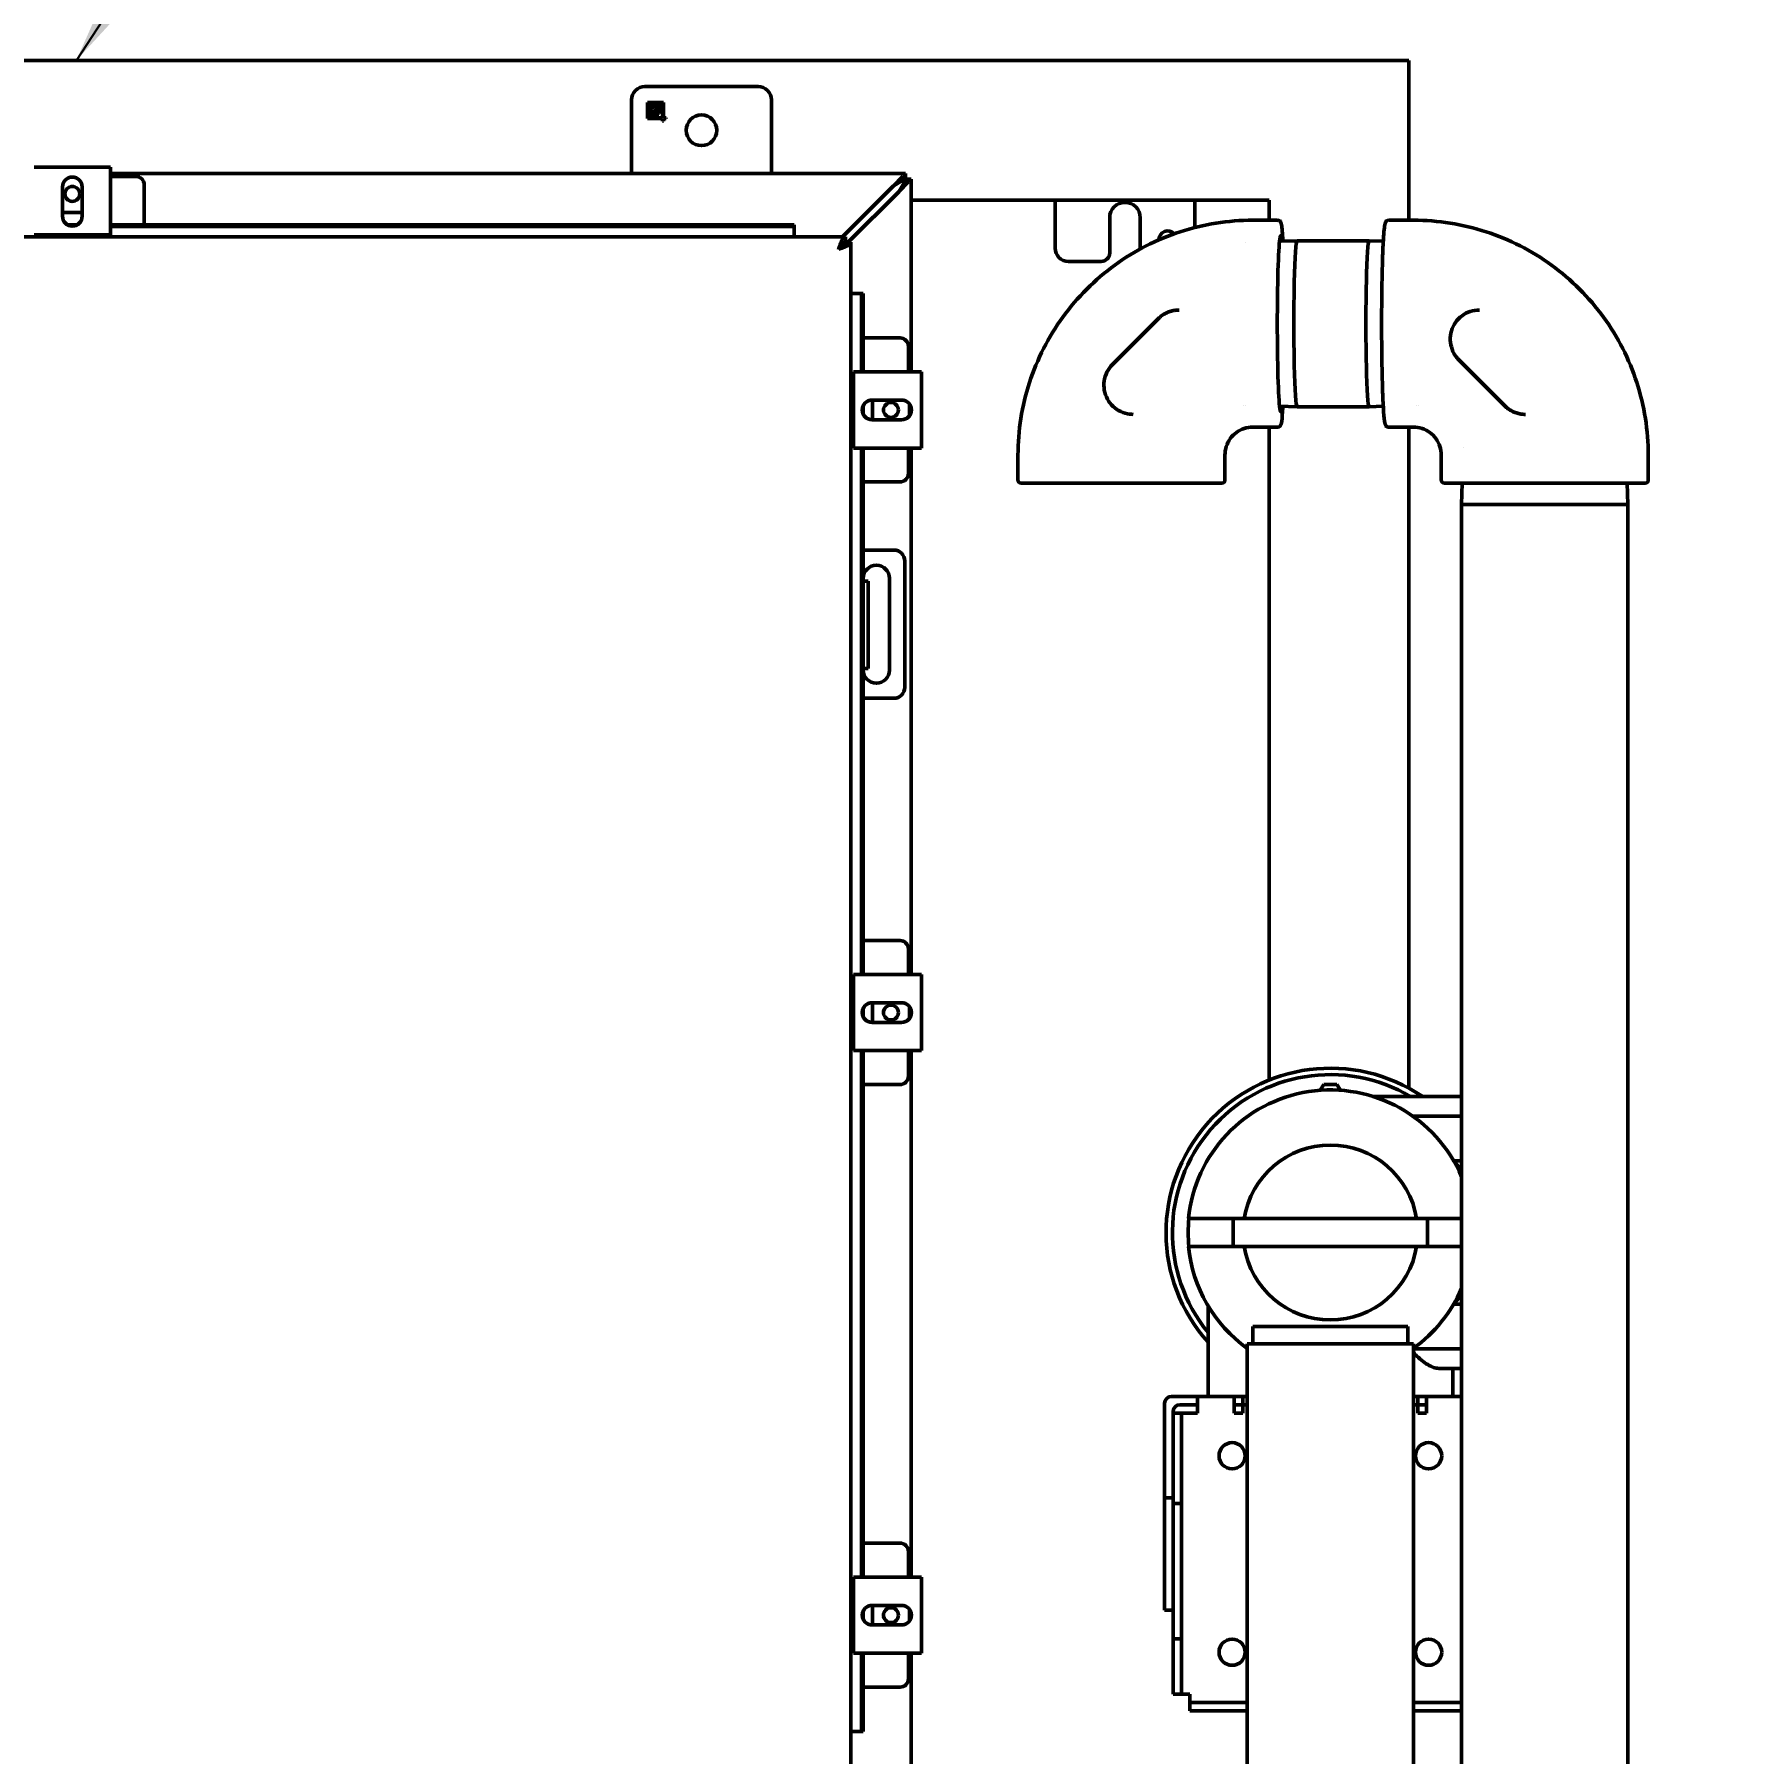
# Model space of a CAD drawing. Header units: inches. Extents: x 11 to 1621, y 11 to 1332.
# Drawn here: x 1046.19 to 1070.67, y 346.86 to 371.45 of the extents above; entities that cross this region are included whole.
import ezdxf

# ---------------------------------------------------------------- set-up
doc = ezdxf.new("R2010")
doc.units = ezdxf.units.IN
doc.header["$LTSCALE"] = 48
doc.header["$MEASUREMENT"] = 0
for name, color, linetype, lineweight in [('Dimension (ANSI)', 7, 'Continuous', 25), ('Symbol (ANSI)', 7, 'Continuous', 25), ('Visible (ANSI)', 7, 'Continuous', 50)]:
    doc.layers.add(name, color=color, linetype=linetype, lineweight=lineweight)
doc.styles.add('Dimension Text', font='tahoma.ttf')
doc.dimstyles.new('ELC angle$7', dxfattribs={"dimscale": 48, "dimtxt": 0.12, "dimasz": 0.098425, "dimexe": 0.125, "dimexo": 0.0625, "dimgap": 0.031496, "dimtad": 0, "dimtih": 1, "dimtoh": 1, "dimzin": 0, "dimdsep": 46, "dimtxsty": 'Dimension Text', "dimcen": 0.09, "dimdle": 0.393701, "dimclrd": 256, "dimclre": 256, "dimclrt": 256, "dimadec": 1, "dimazin": 0, "dimtfac": 1, "dimtofl": 0, "dimtmove": 0, "dimatfit": 3, "dimfxl": 0, "dimtolj": 1, "dimtzin": 0, "dimlwd": -1, "dimlwe": -1, "dimarcsym": 0})
doc.dimstyles.new('ELC FT', dxfattribs={"dimscale": 48, "dimtxt": 0.12, "dimasz": 0.098425, "dimexe": 0.05, "dimexo": 0.1, "dimgap": 0.031496, "dimtad": 1, "dimdec": 5, "dimzin": 3, "dimdsep": 46, "dimlunit": 4, "dimtxsty": 'Dimension Text', "dimcen": 0.09, "dimdle": 0.5, "dimclrd": 5, "dimclre": 5, "dimclrt": 256, "dimadec": 1, "dimazin": 3, "dimtfac": 0.833333, "dimtofl": 0, "dimtmove": 0, "dimatfit": 3, "dimfxl": 0, "dimfrac": 2, "dimtolj": 1, "dimtzin": 0, "dimlwd": 25, "dimlwe": 25, "dimarcsym": 0})

# ---------------------------------------------------------------- blocks, each defined once
blk = doc.blocks.new('*D32')
at = {"layer": 'Defpoints', "color": 0, "linetype": 'Continuous', "transparency": 16777216}
for p in [(1009.144, 460.889), (1167.944, 460.889), (1018.545, 291.451)]:
    blk.add_point(p, dxfattribs=at)
at = {"layer": 'Dimension (ANSI)', "color": 5, "linetype": 'Continuous', "lineweight": 25, "transparency": 16777216}
for p, q in [((1163.144, 460.889), (1006.744, 460.889)), ((1009.144, 296.176), (1009.144, 456.165)), ((1013.745, 291.451), (1006.744, 291.451))]:
    blk.add_line(p, q, dxfattribs=at)
at = {"layer": 'Dimension (ANSI)', "color": 5, "linetype": 'Continuous', "transparency": 16777216}
for points in [[(1008.356, 456.165), (1009.931, 456.165), (1009.144, 460.889)], [(1008.356, 296.176), (1009.931, 296.176), (1009.144, 291.451)]]:
    blk.add_solid(points, dxfattribs=at)
at = {"layer": 'Dimension (ANSI)', "linetype": 'Continuous', "lineweight": 25, "transparency": 16777216, "insert": (1003.996, 376.17), "char_height": 5.76, "attachment_point": 5, "rotation": 90, "style": 'Dimension Text'}
blk.add_mtext('\\A1;14\'-1 7/16"', dxfattribs=at)
blk = doc.blocks.new('*D51')
at = {"layer": 'Defpoints', "color": 0, "linetype": 'Continuous', "transparency": 16777216}
for p in [(1146.447, 546.451), (994.545, 291.451), (1018.545, 291.451)]:
    blk.add_point(p, dxfattribs=at)
at = {"layer": 'Dimension (ANSI)', "color": 5, "linetype": 'Continuous', "lineweight": 25, "transparency": 16777216}
for p, q in [((1141.647, 546.451), (992.145, 546.451)), ((994.545, 541.727), (994.545, 296.176)), ((1013.745, 291.451), (992.145, 291.451))]:
    blk.add_line(p, q, dxfattribs=at)
at = {"layer": 'Dimension (ANSI)', "color": 5, "linetype": 'Continuous', "transparency": 16777216}
for points in [[(993.758, 541.727), (995.333, 541.727), (994.545, 546.451)], [(993.758, 296.176), (995.333, 296.176), (994.545, 291.451)]]:
    blk.add_solid(points, dxfattribs=at)
at = {"layer": 'Dimension (ANSI)', "linetype": 'Continuous', "lineweight": 25, "transparency": 16777216, "insert": (990.034, 418.951), "char_height": 5.76, "attachment_point": 5, "rotation": 90, "style": 'Dimension Text'}
blk.add_mtext('\\A1;21\'-3"', dxfattribs=at)

msp = doc.modelspace()

# ---------------------------------------------------------------- linework, layer by layer
at = {"layer": 'Visible (ANSI)'}
for p, q in [((1065.851979, 371.076101), (1027.726979, 371.076101)), ((1065.851979, 368.789671), (1065.851979, 371.076101)), ((1054.921555, 370.701101), (1056.541555, 370.701101)), ((1054.731555, 370.511101), (1054.731555, 369.456101)), ((1054.957055, 370.246601), (1054.957055, 370.475601)), ((1054.957055, 370.475601), (1055.186055, 370.475601)), ((1054.967055, 370.465601), (1055.176055, 370.465601)), ((1054.967055, 370.256601), (1054.967055, 370.465601)), ((1055.016163, 370.387199), (1054.989363, 370.373202)), ((1055.176055, 370.465601), (1055.176055, 370.256601)), ((1055.186055, 370.475601), (1055.186055, 370.256601)), ((1056.731555, 370.511101), (1056.731555, 369.456101)), ((1055.176055, 370.246601), (1054.957055, 370.246601)), ((1055.176055, 370.256601), (1054.967055, 370.256601)), ((1055.017059, 370.338712), (1055.049794, 370.346625)), ((1055.15498, 370.352448), (1055.132285, 370.32199)), ((1055.176055, 370.204601), (1055.176055, 370.246601)), ((1055.186055, 370.204601), (1055.176055, 370.204601)), ((1055.186055, 370.256601), (1055.228055, 370.256601)), ((1055.186055, 370.246601), (1055.186055, 370.204601)), ((1055.228055, 370.246601), (1055.186055, 370.246601)), ((1055.228055, 370.256601), (1055.228055, 370.246601)), ((1046.186555, 369.550101), (1046.331555, 369.550101)), ((1047.131555, 369.550101), (1046.331555, 369.550101)), ((1047.276555, 369.550101), (1047.131555, 369.550101)), ((1047.276555, 368.580101), (1047.276555, 369.550101)), ((1058.651555, 369.456101), (1047.276555, 369.456101)), ((1047.276555, 369.416101), (1047.641555, 369.416101)), ((1058.613768, 369.418314), (1058.472555, 369.277101)), ((1058.613768, 369.418314), (1058.651555, 369.418314)), ((1058.613768, 369.36388), (1058.613768, 369.418314)), ((1058.651555, 369.456101), (1058.651555, 369.418314)), ((1058.651555, 369.376101), (1058.651555, 369.418314)), ((1046.591055, 368.845601), (1046.591055, 369.266601)), ((1046.872055, 369.266601), (1046.872055, 368.845601)), ((1047.761555, 369.296101), (1047.761555, 368.725051)), ((1057.746555, 368.551101), (1058.472555, 369.277101)), ((1058.552555, 369.197101), (1057.830484, 368.47503)), ((1058.613768, 369.36388), (1058.472555, 369.277101)), ((1058.552555, 369.197101), (1058.639334, 369.338314)), ((1058.693768, 369.338314), (1058.552555, 369.197101)), ((1058.613768, 369.36388), (1058.639334, 369.36388)), ((1058.651555, 369.376101), (1058.639334, 369.36388)), ((1058.639334, 369.338314), (1058.639334, 369.36388)), ((1058.693768, 369.338314), (1058.639334, 369.338314)), ((1058.693768, 369.376101), (1058.651555, 369.376101)), ((1058.693768, 369.376101), (1058.731555, 369.376101)), ((1058.693768, 369.376101), (1058.693768, 369.338314)), ((1058.731555, 369.376101), (1058.731555, 366.621101)), ((1046.872055, 368.901101), (1046.591055, 368.901101)), ((1063.851979, 369.076101), (1058.731555, 369.076101)), ((1060.789479, 368.391101), (1060.789479, 369.076101)), ((1062.789479, 369.076101), (1062.789479, 368.685921)), ((1063.851979, 368.789671), (1063.851979, 369.076101)), ((1046.803722, 368.725051), (1046.659389, 368.725051)), ((1057.058484, 368.725051), (1047.276555, 368.725051)), ((1047.276555, 368.701452), (1057.058484, 368.701452)), ((1057.058484, 368.725051), (1057.058484, 368.701452)), ((1057.058484, 368.701452), (1057.058484, 368.604782)), ((1061.570479, 368.826101), (1061.570479, 368.321101)), ((1062.008479, 368.378909), (1062.008479, 368.826101)), ((1063.617641, 368.789671), (1063.972972, 368.789671)), ((1065.915902, 368.789671), (1065.560571, 368.789671)), ((1057.792484, 368.551101), (1035.754626, 368.551101)), ((1046.186555, 368.580101), (1046.331555, 368.580101)), ((1046.331555, 368.580101), (1047.131555, 368.580101)), ((1047.131555, 368.580101), (1047.276555, 368.580101)), ((1057.058484, 368.604782), (1057.058484, 368.551101)), ((1057.792484, 368.551101), (1057.792484, 368.482101)), ((1057.799555, 368.47503), (1057.868555, 368.47503)), ((1057.868555, 346.437172), (1057.868555, 368.47503)), ((1063.509894, 368.474059), (1063.509895, 368.474059)), ((1063.999966, 368.489329), (1064.251606, 368.49717)), ((1065.281882, 368.497171), (1064.251661, 368.497171)), ((1065.484371, 368.490863), (1065.281938, 368.49717)), ((1061.450479, 368.201101), (1060.979479, 368.201101)), ((1057.922236, 367.74103), (1057.868555, 367.74103)), ((1057.922236, 367.74103), (1058.018906, 367.74103)), ((1058.018906, 367.74103), (1058.042506, 367.74103)), ((1058.018906, 367.74103), (1058.018906, 366.621101)), ((1058.042506, 366.621101), (1058.042506, 367.74103)), ((1062.562209, 367.505392), (1062.565209, 367.505392)), ((1066.859677, 367.505392), (1066.862677, 367.505392)), ((1061.609776, 366.725138), (1062.267278, 367.383138)), ((1058.042506, 367.106101), (1058.571555, 367.106101)), ((1058.691555, 366.986101), (1058.691555, 366.621101)), ((1067.222249, 366.134926), (1066.564747, 366.792926)), ((1057.906555, 366.621101), (1057.906555, 366.476101)), ((1058.876555, 366.621101), (1057.906555, 366.621101)), ((1057.906555, 366.476101), (1057.906555, 365.676101)), ((1058.876555, 366.621101), (1058.876555, 366.476101)), ((1058.876555, 365.676101), (1058.876555, 366.476101)), ((1058.172055, 366.216601), (1058.593055, 366.216601)), ((1058.176555, 365.935601), (1058.176555, 366.216601)), ((1058.042506, 366.021722), (1058.042506, 366.13048)), ((1058.706555, 366.158914), (1058.706555, 365.993288)), ((1058.731555, 366.099723), (1058.731555, 366.052479)), ((1061.904707, 366.012672), (1061.904959, 366.012672)), ((1063.481183, 366.146177), (1063.481193, 366.146177)), ((1063.517052, 366.14506), (1063.517053, 366.14506)), ((1063.999966, 366.130013), (1064.251606, 366.122172)), ((1065.281882, 366.122171), (1064.251661, 366.122171)), ((1065.484371, 366.128479), (1065.281938, 366.122172)), ((1065.954714, 366.143135), (1065.954714, 366.143135)), ((1065.992263, 366.144305), (1065.992213, 366.144303)), ((1067.517179, 366.012672), (1067.517432, 366.012672)), ((1058.593055, 365.935601), (1058.172055, 365.935601)), ((1063.617641, 365.829671), (1063.972972, 365.829671)), ((1063.851979, 356.490836), (1063.851979, 365.829671)), ((1065.915902, 365.829671), (1065.560571, 365.829671)), ((1065.851979, 356.37303), (1065.851979, 365.829671)), ((1057.906555, 365.676101), (1057.906555, 365.531101)), ((1057.906555, 365.531101), (1058.876555, 365.531101)), ((1058.018906, 365.531101), (1058.018906, 358.001101)), ((1058.042506, 358.001101), (1058.042506, 365.531101)), ((1058.691555, 365.531101), (1058.691555, 365.166101)), ((1058.731555, 365.531101), (1058.731555, 358.001101)), ((1058.876555, 365.531101), (1058.876555, 365.676101)), ((1066.629844, 365.536137), (1066.629843, 365.536109)), ((1060.259064, 365.429671), (1060.259064, 365.074071)), ((1063.219064, 365.429671), (1063.219064, 365.074071)), ((1066.314479, 365.429671), (1066.314479, 365.074071)), ((1069.274479, 365.429671), (1069.274479, 365.074071)), ((1058.571555, 365.046101), (1058.042506, 365.046101)), ((1060.303464, 365.029671), (1063.174664, 365.029671)), ((1066.358879, 365.029671), (1069.230079, 365.029671)), ((1066.614075, 365.029671), (1066.604479, 364.721471)), ((1068.974884, 365.029671), (1068.984479, 364.721471)), ((1068.984479, 364.721471), (1066.604479, 364.721471)), ((1066.604479, 364.721471), (1066.604479, 335.966301)), ((1068.984479, 364.721471), (1068.984479, 335.966301)), ((1058.483555, 364.071101), (1058.042506, 364.071101)), ((1058.639555, 363.915101), (1058.639555, 362.107101)), ((1058.046555, 363.626101), (1058.042506, 363.626101)), ((1058.046055, 363.667601), (1058.046055, 363.626101)), ((1058.115555, 363.626101), (1058.046555, 363.626101)), ((1058.046555, 363.376101), (1058.046555, 363.626101)), ((1058.115555, 363.626101), (1058.115555, 363.376101)), ((1058.421055, 362.354601), (1058.421055, 363.667601)), ((1058.046555, 362.626101), (1058.046555, 363.376101)), ((1058.115555, 362.626101), (1058.115555, 363.376101)), ((1058.046555, 362.376101), (1058.046555, 362.626101)), ((1058.115555, 362.626101), (1058.115555, 362.376101)), ((1058.046555, 362.376101), (1058.042506, 362.376101)), ((1058.046055, 362.376101), (1058.046055, 362.354601)), ((1058.046555, 362.376101), (1058.115555, 362.376101)), ((1058.483555, 361.951101), (1058.042506, 361.951101)), ((1058.042506, 358.486101), (1058.571555, 358.486101)), ((1058.691555, 358.366101), (1058.691555, 358.001101)), ((1057.906555, 358.001101), (1057.906555, 357.856101)), ((1058.876555, 358.001101), (1057.906555, 358.001101)), ((1057.906555, 357.856101), (1057.906555, 357.056101)), ((1058.876555, 358.001101), (1058.876555, 357.856101)), ((1058.876555, 357.056101), (1058.876555, 357.856101)), ((1058.172055, 357.596601), (1058.593055, 357.596601)), ((1058.176555, 357.315601), (1058.176555, 357.596601)), ((1058.042506, 357.401722), (1058.042506, 357.51048)), ((1058.706555, 357.538914), (1058.706555, 357.373288)), ((1058.731555, 357.479723), (1058.731555, 357.432479)), ((1058.593055, 357.315601), (1058.172055, 357.315601)), ((1057.906555, 357.056101), (1057.906555, 356.911101)), ((1057.906555, 356.911101), (1058.876555, 356.911101)), ((1058.018906, 356.911101), (1058.018906, 349.381101)), ((1058.042506, 349.381101), (1058.042506, 356.911101)), ((1058.691555, 356.911101), (1058.691555, 356.546101)), ((1058.731555, 356.911101), (1058.731555, 349.381101)), ((1058.876555, 356.911101), (1058.876555, 357.056101)), ((1058.571555, 356.426101), (1058.042506, 356.426101)), ((1064.632644, 356.427301), (1064.580957, 356.344108)), ((1064.821315, 356.427301), (1064.632644, 356.427301)), ((1064.873002, 356.344108), (1064.821315, 356.427301)), ((1066.604479, 356.253551), (1065.344687, 356.253551)), ((1066.604479, 355.971801), (1065.909131, 355.971801)), ((1066.604479, 355.335801), (1066.489662, 355.335801)), ((1066.604479, 355.207596), (1066.489883, 355.335421)), ((1063.336979, 354.509801), (1063.336979, 354.109801)), ((1065.960876, 354.509801), (1063.493083, 354.509801)), ((1066.116979, 354.509801), (1066.116979, 354.109801)), ((1065.960876, 354.109801), (1063.493083, 354.109801)), ((1066.489883, 353.284181), (1066.604479, 353.412006)), ((1062.976979, 351.966101), (1062.976979, 353.262315)), ((1066.604479, 353.283801), (1066.489662, 353.283801)), ((1065.837479, 352.966101), (1063.616479, 352.966101)), ((1063.616479, 352.966101), (1063.616479, 352.716101)), ((1065.837479, 352.966101), (1065.837479, 352.716101)), ((1065.914479, 352.716101), (1063.539479, 352.716101)), ((1063.539479, 352.716101), (1063.539479, 334.716101)), ((1065.914479, 352.716101), (1065.914479, 335.966301)), ((1066.604479, 352.647801), (1065.914479, 352.647801)), ((1066.604479, 352.366051), (1066.276929, 352.366051)), ((1066.476979, 351.966101), (1066.476979, 352.366051)), ((1062.826979, 351.966101), (1062.456979, 351.966101)), ((1062.826979, 351.966101), (1063.351979, 351.966101)), ((1062.826979, 351.966101), (1062.826979, 351.866101)), ((1063.351979, 351.966101), (1063.476979, 351.966101)), ((1063.351979, 351.866101), (1063.351979, 351.966101)), ((1063.539479, 351.966101), (1063.476979, 351.966101)), ((1063.476979, 351.846101), (1063.476979, 351.966101)), ((1065.976979, 351.966101), (1065.914479, 351.966101)), ((1065.976979, 351.966101), (1066.101979, 351.966101)), ((1065.976979, 351.966101), (1065.976979, 351.846101)), ((1066.101979, 351.966101), (1066.604479, 351.966101)), ((1066.101979, 351.966101), (1066.101979, 351.866101)), ((1062.356979, 350.516101), (1062.356979, 351.866101)), ((1062.476979, 351.746101), (1062.476979, 351.726101)), ((1062.476979, 351.726101), (1062.476979, 351.606101)), ((1062.476979, 351.726101), (1062.596979, 351.726101)), ((1062.826979, 351.846101), (1062.576979, 351.846101)), ((1062.596979, 351.606101), (1062.596979, 351.726101)), ((1062.596979, 351.726101), (1062.696979, 351.726101)), ((1062.826979, 351.726101), (1062.696979, 351.726101)), ((1062.826979, 351.866101), (1062.826979, 351.726101)), ((1063.351979, 351.726101), (1063.351979, 351.866101)), ((1063.351979, 351.846101), (1063.476979, 351.846101)), ((1063.476979, 351.726101), (1063.351979, 351.726101)), ((1063.476979, 351.846101), (1063.539479, 351.846101)), ((1063.476979, 351.746101), (1063.476979, 351.846101)), ((1063.476979, 351.746101), (1063.476979, 351.726101)), ((1065.914479, 351.846101), (1065.976979, 351.846101)), ((1065.976979, 351.846101), (1066.101979, 351.846101)), ((1065.976979, 351.846101), (1065.976979, 351.746101)), ((1065.976979, 351.726101), (1065.976979, 351.746101)), ((1066.101979, 351.726101), (1065.976979, 351.726101)), ((1066.101979, 351.866101), (1066.101979, 351.726101)), ((1062.476979, 350.433457), (1062.476979, 351.606101)), ((1062.596979, 350.433457), (1062.596979, 351.606101)), ((1062.356979, 348.906101), (1062.356979, 350.516101)), ((1062.456979, 350.516101), (1062.356979, 350.516101)), ((1062.456979, 350.516101), (1062.476979, 350.516101)), ((1062.476979, 349.637111), (1062.476979, 350.433457)), ((1062.476979, 350.433457), (1062.596979, 350.433457)), ((1062.596979, 350.433457), (1062.596979, 349.637111)), ((1058.042506, 349.866101), (1058.571555, 349.866101)), ((1058.691555, 349.746101), (1058.691555, 349.381101)), ((1062.476979, 349.295091), (1062.476979, 349.637111)), ((1062.596979, 349.637111), (1062.596979, 349.295091)), ((1057.906555, 349.381101), (1057.906555, 349.236101)), ((1058.876555, 349.381101), (1057.906555, 349.381101)), ((1057.906555, 349.236101), (1057.906555, 348.436101)), ((1058.876555, 349.381101), (1058.876555, 349.236101)), ((1058.876555, 348.436101), (1058.876555, 349.236101)), ((1062.476979, 348.498745), (1062.476979, 349.295091)), ((1062.596979, 349.295091), (1062.596979, 348.498745)), ((1058.172055, 348.976601), (1058.593055, 348.976601)), ((1058.176555, 348.695601), (1058.176555, 348.976601)), ((1058.042506, 348.781722), (1058.042506, 348.89048)), ((1058.706555, 348.918914), (1058.706555, 348.753288)), ((1058.731555, 348.859723), (1058.731555, 348.812479)), ((1062.356979, 348.906101), (1062.456979, 348.906101)), ((1062.476979, 348.906101), (1062.456979, 348.906101)), ((1058.593055, 348.695601), (1058.172055, 348.695601)), ((1062.476979, 348.498745), (1062.596979, 348.498745)), ((1062.476979, 347.826101), (1062.476979, 348.498745)), ((1062.596979, 347.826101), (1062.596979, 348.498745)), ((1057.906555, 348.436101), (1057.906555, 348.291101)), ((1057.906555, 348.291101), (1058.876555, 348.291101)), ((1058.018906, 348.291101), (1058.018906, 347.171172)), ((1058.042506, 347.171172), (1058.042506, 348.291101)), ((1058.691555, 348.291101), (1058.691555, 347.926101)), ((1058.731555, 348.291101), (1058.731555, 345.536101)), ((1058.876555, 348.291101), (1058.876555, 348.436101)), ((1058.571555, 347.806101), (1058.042506, 347.806101)), ((1062.476979, 347.826101), (1062.476979, 347.706101)), ((1062.596979, 347.706101), (1062.596979, 347.826101)), ((1062.596979, 347.706101), (1062.476979, 347.706101)), ((1062.696979, 347.706101), (1062.596979, 347.706101)), ((1062.696979, 347.706101), (1062.716979, 347.706101)), ((1062.716979, 347.706101), (1062.716979, 347.686101)), ((1062.716979, 347.586101), (1062.716979, 347.686101)), ((1062.836979, 347.586101), (1062.716979, 347.586101)), ((1062.716979, 347.466101), (1062.716979, 347.586101)), ((1063.539479, 347.586101), (1062.836979, 347.586101)), ((1066.604479, 347.586101), (1065.914479, 347.586101)), ((1062.716979, 347.466101), (1062.836979, 347.466101)), ((1063.539479, 347.466101), (1062.836979, 347.466101)), ((1066.604479, 347.466101), (1065.914479, 347.466101)), ((1057.922236, 347.171172), (1057.868555, 347.171172)), ((1058.018906, 347.171172), (1057.922236, 347.171172)), ((1058.042506, 347.171172), (1058.018906, 347.171172))]:
    msp.add_line(p, q, dxfattribs=at)
for centre, radius in [((1055.731555, 370.076101), 0.219), ((1046.731555, 369.166101), 0.1065), ((1058.441555, 366.076101), 0.1065), ((1058.441555, 357.456101), 0.1065), ((1063.321979, 351.116101), 0.1875), ((1066.131979, 351.116101), 0.1875), ((1058.441555, 348.836101), 0.1065), ((1063.321979, 348.306101), 0.1875), ((1066.131979, 348.306101), 0.1875)]:
    msp.add_circle(centre, radius, dxfattribs=at)
for centre, radius, start, end in [((1054.921555, 370.511101), 0.19, 90, 180), ((1056.541555, 370.511101), 0.19, 0, 90), ((1046.731555, 369.266601), 0.1405, 0, 180), ((1047.641555, 369.296101), 0.12, 0, 90), ((1061.789479, 368.826101), 0.219, 0, 180), ((1046.731555, 368.845601), 0.1405, 180, 0), ((1062.399479, 368.511101), 0.125, 42.3413934, 180.8323398), ((1060.979479, 368.391101), 0.19, 180, 270), ((1061.450479, 368.321101), 0.12, 270, 0), ((1058.571555, 366.986101), 0.12, 0, 90), ((1058.172055, 366.076101), 0.1405, 90, 270), ((1058.593055, 366.076101), 0.1405, 270, 90), ((1058.571555, 365.166101), 0.12, 270, 0), ((1060.303464, 365.074071), 0.0444, 180, 270), ((1063.174664, 365.074071), 0.0444, 270, 0), ((1066.358879, 365.074071), 0.0444, 180, 270), ((1069.230079, 365.074071), 0.0444, 270, 0), ((1058.483555, 363.915101), 0.156, 0, 90), ((1058.233555, 363.667601), 0.1875, 0, 180), ((1058.233555, 362.354601), 0.1875, 180, 0), ((1058.483555, 362.107101), 0.156, 270, 0), ((1058.571555, 358.366101), 0.12, 0, 90), ((1058.172055, 357.456101), 0.1405, 90, 270), ((1058.593055, 357.456101), 0.1405, 270, 90), ((1064.726979, 354.309801), 2.350008, 55.8045133, 221.8685235), ((1058.571555, 356.546101), 0.12, 270, 0), ((1064.726979, 354.309801), 2.258969, 59.3681504, 219.2230909), ((1064.726979, 354.309801), 2.039541, 22.9933287, 174.3724583), ((1064.726979, 354.309801), 1.25, 9.2068962, 170.7931038), ((1064.726979, 354.309801), 2.039541, 185.6275417, 234.3918306), ((1064.726979, 354.309801), 1.25, 189.2068962, 350.7931038), ((1064.726979, 354.309801), 2.039541, 305.6081694, 337.0066713), ((1062.456979, 351.866101), 0.1, 90, 180), ((1062.576979, 351.746101), 0.1, 90, 180), ((1058.571555, 349.746101), 0.12, 0, 90), ((1058.172055, 348.836101), 0.1405, 90, 270), ((1058.593055, 348.836101), 0.1405, 270, 90), ((1058.571555, 347.926101), 0.12, 270, 0)]:
    msp.add_arc(centre, radius, start, end, dxfattribs=at)
for centre, major_axis, ratio, start_param, end_param in [((1064.017339, 367.309671), (0, -1.261413), 0.038888639, 2.782009376, 6.642768585), ((1064.251661, 367.309671), (0, 1.1875), 0.038888639, 0, 3.141592654), ((1065.281882, 367.309671), (0, 1.1875), 0.038888639, 6.281973589, 9.425989679), ((1064.758835, 354.309801), (-2.064994, 0), 0.999881003, 6.186169073, 6.380201542)]:
    msp.add_ellipse(centre, major_axis=major_axis, ratio=ratio, start_param=start_param, end_param=end_param, dxfattribs=at)
for points, knots in [([(1054.973611, 370.379808), (1054.973639, 370.380831), (1054.973697, 370.38296), (1054.974234, 370.386263), (1054.975008, 370.389793), (1054.976075, 370.393431), (1054.977311, 370.396938), (1054.978736, 370.400038), (1054.980187, 370.402676), (1054.981379, 370.40411), (1054.981935, 370.40478)], [0, 0, 0, 0, 0.000077836768, 0.0001621751818, 0.0002544191753, 0.0003531356228, 0.0004509050733, 0.0005374527745, 0.0006130694438, 0.0006792602405, 0.0006792602405, 0.0006792602405, 0.0006792602405]), ([(1054.981039, 370.369768), (1054.980439, 370.369793), (1054.979306, 370.369839), (1054.977711, 370.370293), (1054.976389, 370.371082), (1054.975309, 370.372196), (1054.974548, 370.373652), (1054.973984, 370.375418), (1054.973667, 370.377508), (1054.97363, 370.379011), (1054.973611, 370.379808)], [0, 0, 0, 0, 0.0000449595691, 0.000084835385, 0.0001229345666, 0.0001592421724, 0.0001997681803, 0.0002449307718, 0.0002978731783, 0.0003576777974, 0.0003576777974, 0.0003576777974, 0.0003576777974]), ([(1054.989363, 370.373202), (1054.988422, 370.372693), (1054.986722, 370.371774), (1054.984388, 370.37069), (1054.982557, 370.369979), (1054.981478, 370.369829), (1054.981039, 370.369768)], [0, 0, 0, 0, 0.0000815491258, 0.0001474030097, 0.0001966506012, 0.0002303689577, 0.0002303689577, 0.0002303689577, 0.0002303689577]), ([(1054.981935, 370.40478), (1054.982267, 370.405107), (1054.982996, 370.405824), (1054.98427, 370.406911), (1054.985853, 370.408046), (1054.987676, 370.409331), (1054.989813, 370.410664), (1054.99224, 370.412084), (1054.99497, 370.413558), (1054.999041, 370.415765), (1055.004623, 370.418572), (1055.011892, 370.421832), (1055.019762, 370.425162), (1055.028203, 370.428444), (1055.037034, 370.431648), (1055.046161, 370.43456), (1055.055476, 370.437162), (1055.064887, 370.439457), (1055.074162, 370.441411), (1055.083157, 370.442798), (1055.091732, 370.443667), (1055.097321, 370.443772), (1055.100035, 370.443823)], [0, 0, 0, 0, 0.000035424228, 0.000077657163, 0.000126991068, 0.000183355374, 0.000247068539, 0.000318225184, 0.000396893077, 0.000482727775, 0.000669960633, 0.000871284137, 0.001087706362, 0.001319016022, 0.001559064699, 0.001801156649, 0.002046510106, 0.002293604711, 0.002536778896, 0.002766274365, 0.002984631703, 0.00319076232, 0.00319076232, 0.00319076232, 0.00319076232]), ([(1055.025793, 370.401532), (1055.024697, 370.401088), (1055.02265, 370.400257), (1055.019817, 370.399054), (1055.017402, 370.398037), (1055.015469, 370.397051), (1055.013929, 370.396233), (1055.012819, 370.395591), (1055.012074, 370.395054), (1055.011898, 370.394634), (1055.011833, 370.394478)], [0, 0, 0, 0, 0.0000901516786, 0.0001683403904, 0.0002345772164, 0.0002897021339, 0.0003338204118, 0.0003669930729, 0.0003884897415, 0.0004012108763, 0.0004012108763, 0.0004012108763, 0.0004012108763]), ([(1055.011833, 370.394478), (1055.011848, 370.39421), (1055.011876, 370.393693), (1055.012294, 370.393034), (1055.012893, 370.392503), (1055.014117, 370.392074), (1055.016031, 370.391796), (1055.018086, 370.391542), (1055.019741, 370.391357), (1055.020676, 370.391247), (1055.021318, 370.391038), (1055.021482, 370.390764), (1055.021538, 370.39067)], [0, 0, 0, 0, 0.0000200662836, 0.0000387230121, 0.0000574992596, 0.0000799838465, 0.0001358259902, 0.0002044632406, 0.0002377864315, 0.0002617355595, 0.000277393548, 0.0002855307772, 0.0002855307772, 0.0002855307772, 0.0002855307772]), ([(1055.021538, 370.39067), (1055.021425, 370.390461), (1055.021098, 370.389854), (1055.019895, 370.389188), (1055.018241, 370.388249), (1055.016915, 370.387579), (1055.016163, 370.387199)], [0, 0, 0, 0, 0.0000176222312, 0.0000510632815, 0.0000991426587, 0.0001622189184, 0.0001622189184, 0.0001622189184, 0.0001622189184]), ([(1055.092794, 370.422323), (1055.091984, 370.422285), (1055.090158, 370.4222), (1055.087117, 370.421754), (1055.083463, 370.421024), (1055.079204, 370.420062), (1055.074413, 370.418827), (1055.069152, 370.417348), (1055.063475, 370.41551), (1055.057254, 370.413516), (1055.050466, 370.411073), (1055.042918, 370.408325), (1055.034631, 370.40505), (1055.028828, 370.402741), (1055.025793, 370.401532)], [0, 0, 0, 0, 0.000061606681, 0.000138936486, 0.000233371344, 0.000344907764, 0.000470872229, 0.000609522565, 0.000760314779, 0.000924552348, 0.001106168165, 0.001308792305, 0.001535237656, 0.001783633924, 0.001783633924, 0.001783633924, 0.001783633924]), ([(1055.049794, 370.346625), (1055.05205, 370.348973), (1055.056415, 370.353518), (1055.062711, 370.360187), (1055.068549, 370.36648), (1055.073974, 370.372378), (1055.078944, 370.377899), (1055.083457, 370.383064), (1055.087573, 370.387812), (1055.091197, 370.392237), (1055.094396, 370.396264), (1055.097227, 370.399878), (1055.09958, 370.403154), (1055.101481, 370.406066), (1055.102997, 370.408571), (1055.10411, 370.410696), (1055.104802, 370.412479), (1055.104941, 370.413573), (1055.105, 370.414037)], [0, 0, 0, 0, 0.000248172042, 0.000480289095, 0.000699045746, 0.000902417962, 0.001091118806, 0.001265172367, 0.001425225848, 0.001570086331, 0.001701012387, 0.001817291554, 0.001919927315, 0.00200830641, 0.002082307416, 0.002142956785, 0.002191247752, 0.002226794739, 0.002226794739, 0.002226794739, 0.002226794739]), ([(1055.121722, 370.42195), (1055.121657, 370.420562), (1055.121522, 370.417661), (1055.120341, 370.413253), (1055.118567, 370.408611), (1055.116096, 370.403848), (1055.113158, 370.399017), (1055.109898, 370.39419), (1055.106357, 370.389423), (1055.103122, 370.38544), (1055.100214, 370.382046), (1055.097576, 370.379057), (1055.09458, 370.375586), (1055.091115, 370.371695), (1055.08725, 370.367325), (1055.082914, 370.362539), (1055.078217, 370.357248), (1055.074918, 370.353602), (1055.073198, 370.351702)], [0, 0, 0, 0, 0.000105625256, 0.000220874646, 0.000345762846, 0.0004840439, 0.000629137547, 0.00077671476, 0.000927902194, 0.001081659085, 0.001167766037, 0.001268589389, 0.001385562628, 0.001517259489, 0.001665733097, 0.001830277652, 0.002009628092, 0.002205051284, 0.002205051284, 0.002205051284, 0.002205051284]), ([(1055.105, 370.414037), (1055.104947, 370.414891), (1055.104846, 370.416537), (1055.103494, 370.418658), (1055.101594, 370.420324), (1055.09906, 370.421422), (1055.096087, 370.422195), (1055.093932, 370.422279), (1055.092794, 370.422323)], [0, 0, 0, 0, 0.0000640814908, 0.0001234589608, 0.0001851281222, 0.0002541055361, 0.0003311941644, 0.0004175309904, 0.0004175309904, 0.0004175309904, 0.0004175309904]), ([(1055.100035, 370.443823), (1055.101766, 370.443781), (1055.104992, 370.443702), (1055.109499, 370.443117), (1055.113265, 370.441987), (1055.115988, 370.440734), (1055.117743, 370.439276), (1055.118811, 370.437817), (1055.119749, 370.436047), (1055.120496, 370.433909), (1055.121023, 370.431411), (1055.121426, 370.428567), (1055.121696, 370.425377), (1055.121713, 370.423133), (1055.121722, 370.42195)], [0, 0, 0, 0, 0.0001317593299, 0.000245599694, 0.0003444722136, 0.0004304484951, 0.0004714340898, 0.0005167035645, 0.0005671188552, 0.000623433128, 0.0006884546516, 0.0007611786781, 0.0008419484769, 0.0009319359753, 0.0009319359753, 0.0009319359753, 0.0009319359753]), ([(1055.110412, 370.35577), (1055.111729, 370.3577), (1055.114308, 370.361477), (1055.118097, 370.366971), (1055.121705, 370.372176), (1055.125068, 370.37711), (1055.128342, 370.381678), (1055.131348, 370.386), (1055.134235, 370.389968), (1055.137692, 370.394823), (1055.141772, 370.400377), (1055.146359, 370.406567), (1055.150533, 370.412158), (1055.153743, 370.416424), (1055.156119, 370.419443), (1055.157634, 370.421422), (1055.158994, 370.423138), (1055.160127, 370.424626), (1055.161113, 370.425843), (1055.161928, 370.426785), (1055.162528, 370.427526), (1055.162891, 370.427911), (1055.163042, 370.428071)], [0, 0, 0, 0, 0.000178035724, 0.000348453494, 0.00050861716, 0.00066062593, 0.000803467178, 0.000936831249, 0.00106181678, 0.001177323182, 0.001391044213, 0.001586927546, 0.001764414598, 0.001922752213, 0.001993683444, 0.002057214052, 0.002112595506, 0.002160575991, 0.002199667668, 0.002231959214, 0.002255509838, 0.002272283659, 0.002272283659, 0.002272283659, 0.002272283659]), ([(1055.162146, 370.40687), (1055.161558, 370.405906), (1055.160288, 370.403826), (1055.158039, 370.4006), (1055.155527, 370.396891), (1055.15164, 370.39147), (1055.146643, 370.384425), (1055.14156, 370.377305), (1055.13746, 370.371415), (1055.13422, 370.366624), (1055.130735, 370.36147), (1055.128363, 370.357887), (1055.127134, 370.356032)], [0, 0, 0, 0, 0.000086010027, 0.000185654029, 0.000299502692, 0.000427327379, 0.000693774514, 0.000957578125, 0.001093788133, 0.001240494844, 0.001398239635, 0.00156781337, 0.00156781337, 0.00156781337, 0.00156781337]), ([(1055.168977, 370.425085), (1055.168961, 370.424276), (1055.168929, 370.422731), (1055.168753, 370.420521), (1055.168427, 370.418532), (1055.167772, 370.416177), (1055.166563, 370.41338), (1055.164907, 370.410878), (1055.16368, 370.408994), (1055.162868, 370.408012), (1055.162471, 370.407288), (1055.162223, 370.406968), (1055.162146, 370.40687)], [0, 0, 0, 0, 0.0000618366322, 0.0001181398144, 0.0001692580562, 0.0002156276094, 0.0003046507571, 0.0004007087461, 0.0004444906775, 0.0004764409052, 0.0004978093382, 0.000507318166, 0.000507318166, 0.000507318166, 0.000507318166]), ([(1055.163042, 370.428071), (1055.163422, 370.428503), (1055.1641, 370.429274), (1055.165249, 370.430037), (1055.166299, 370.430475), (1055.167301, 370.430303), (1055.168127, 370.429663), (1055.168671, 370.428527), (1055.168916, 370.42695), (1055.168955, 370.425758), (1055.168977, 370.425085)], [0, 0, 0, 0, 0.0000435017583, 0.0000776233074, 0.0001045572278, 0.0001275831968, 0.0001512422342, 0.0001813031804, 0.0002208357258, 0.0002720180493, 0.0002720180493, 0.0002720180493, 0.0002720180493]), ([(1054.997313, 370.320721), (1054.99735, 370.321406), (1054.997425, 370.322811), (1054.997793, 370.324949), (1054.998502, 370.327138), (1054.999712, 370.330099), (1055.001676, 370.333588), (1055.004272, 370.3365), (1055.006524, 370.338357), (1055.008246, 370.33932), (1055.009956, 370.339989), (1055.011118, 370.340059), (1055.011684, 370.340093)], [0, 0, 0, 0, 0.0000519263539, 0.0001064189115, 0.0001636029832, 0.0002256790911, 0.0003484307657, 0.0004644766956, 0.000518740977, 0.0005684960452, 0.0006134680513, 0.0006561020973, 0.0006561020973, 0.0006561020973, 0.0006561020973]), ([(1055.011833, 370.312434), (1055.010811, 370.312461), (1055.008844, 370.312513), (1055.006045, 370.312954), (1055.003539, 370.313697), (1055.001381, 370.314726), (1054.999609, 370.315981), (1054.998294, 370.317404), (1054.997468, 370.319014), (1054.997365, 370.320152), (1054.997313, 370.320721)], [0, 0, 0, 0, 0.0000777657313, 0.0001497120508, 0.0002150370232, 0.0002760437446, 0.0003309916126, 0.0003792913741, 0.0004225023776, 0.0004656406441, 0.0004656406441, 0.0004656406441, 0.0004656406441]), ([(1055.003659, 370.275033), (1055.003325, 370.275454), (1055.002705, 370.276235), (1055.002142, 370.277604), (1055.001957, 370.279009), (1055.00189, 370.280445), (1055.001907, 370.281839), (1055.001905, 370.282747), (1055.001904, 370.28317)], [0, 0, 0, 0, 0.0000404273951, 0.0000749877538, 0.0001102190042, 0.0001469239694, 0.0001835807654, 0.0002155379721, 0.0002155379721, 0.0002155379721, 0.0002155379721]), ([(1055.001904, 370.28317), (1055.002015, 370.283813), (1055.002286, 370.285393), (1055.00338, 370.287476), (1055.004775, 370.289768), (1055.00643, 370.292368), (1055.008678, 370.295655), (1055.01129, 370.299496), (1055.01404, 370.303385), (1055.01644, 370.307028), (1055.018518, 370.310076), (1055.019725, 370.311959), (1055.020269, 370.312808)], [0, 0, 0, 0, 0.0000488367256, 0.0001200324904, 0.0001746135467, 0.0002512159909, 0.0003516885736, 0.0004742370416, 0.0006006914319, 0.000709989912, 0.0008024134337, 0.0008782283042, 0.0008782283042, 0.0008782283042, 0.0008782283042]), ([(1055.009855, 370.271823), (1055.009262, 370.271849), (1055.00809, 370.271901), (1055.006459, 370.272618), (1055.004894, 370.273577), (1055.004083, 370.274533), (1055.003659, 370.275033)], [0, 0, 0, 0, 0.0000442203127, 0.0000874800697, 0.0001321141256, 0.00018108699, 0.00018108699, 0.00018108699, 0.00018108699]), ([(1055.042963, 370.316316), (1055.040572, 370.313067), (1055.035954, 370.306794), (1055.030516, 370.298976), (1055.026625, 370.293076), (1055.024001, 370.289114), (1055.021641, 370.285506), (1055.019611, 370.282237), (1055.017866, 370.279397), (1055.016259, 370.277119), (1055.014995, 370.275288), (1055.013676, 370.273658), (1055.012096, 370.272182), (1055.010566, 370.271937), (1055.009855, 370.271823)], [0, 0, 0, 0, 0.0003069356, 0.000592645205, 0.000724448771, 0.000844700741, 0.000954194624, 0.001052433174, 0.00113752737, 0.001207637791, 0.001264642162, 0.001306338232, 0.001368284848, 0.001422011481, 0.001422011481, 0.001422011481, 0.001422011481]), ([(1055.011684, 370.340093), (1055.012514, 370.340019), (1055.014378, 370.339851), (1055.016102, 370.339118), (1055.017059, 370.338712)], [0, 0, 0, 0, 0.0000633021871, 0.0001420591834, 0.0001420591834, 0.0001420591834, 0.0001420591834]), ([(1055.020269, 370.312808), (1055.019025, 370.312708), (1055.016218, 370.312482), (1055.013402, 370.312452), (1055.011833, 370.312434)], [0, 0, 0, 0, 0.0000950522604, 0.0002145596156, 0.0002145596156, 0.0002145596156, 0.0002145596156]), ([(1055.088315, 370.322251), (1055.084903, 370.321949), (1055.077821, 370.321321), (1055.066853, 370.319922), (1055.055138, 370.318308), (1055.047104, 370.316994), (1055.042963, 370.316316)], [0, 0, 0, 0, 0.000260898712, 0.000541670779, 0.000842227916, 0.001161860684, 0.001161860684, 0.001161860684, 0.001161860684]), ([(1055.073198, 370.351702), (1055.075001, 370.351954), (1055.078346, 370.352423), (1055.082974, 370.353017), (1055.08683, 370.353488), (1055.089647, 370.35373), (1055.091772, 370.353961), (1055.093569, 370.354082), (1055.095653, 370.354339), (1055.098045, 370.354542), (1055.10072, 370.354805), (1055.103691, 370.355121), (1055.106956, 370.35539), (1055.109231, 370.35564), (1055.110412, 370.35577)], [0, 0, 0, 0, 0.000138786476, 0.0002573344146, 0.0003556566076, 0.0004347195272, 0.0004728355354, 0.0005185055053, 0.0005719069889, 0.0006328560318, 0.0007014462367, 0.0007767348467, 0.0008605179873, 0.0009510919084, 0.0009510919084, 0.0009510919084, 0.0009510919084]), ([(1055.073944, 370.281304), (1055.073992, 370.282588), (1055.074093, 370.285296), (1055.07482, 370.289527), (1055.075942, 370.294117), (1055.07754, 370.299057), (1055.079558, 370.30437), (1055.082083, 370.310016), (1055.084992, 370.31605), (1055.087179, 370.320132), (1055.088315, 370.322251)], [0, 0, 0, 0, 0.000097201389, 0.000205001504, 0.000324277446, 0.000454778643, 0.000597904315, 0.000754398823, 0.000922940983, 0.001104991791, 0.001104991791, 0.001104991791, 0.001104991791]), ([(1055.078535, 370.274212), (1055.07783, 370.274283), (1055.076458, 370.274422), (1055.074878, 370.276051), (1055.074063, 370.278432), (1055.073987, 370.280263), (1055.073944, 370.281304)], [0, 0, 0, 0, 0.0000528633318, 0.0001028862588, 0.0001634016723, 0.0002430872881, 0.0002430872881, 0.0002430872881, 0.0002430872881]), ([(1055.098468, 370.286754), (1055.098423, 370.286309), (1055.09833, 370.285365), (1055.097501, 370.284025), (1055.096337, 370.282643), (1055.094123, 370.280747), (1055.090736, 370.278544), (1055.08703, 370.276655), (1055.083986, 370.275425), (1055.081948, 370.274733), (1055.080155, 370.274334), (1055.079047, 370.274251), (1055.078535, 370.274212)], [0, 0, 0, 0, 0.0000336340301, 0.0000713541407, 0.0001170734148, 0.0001714256277, 0.0002922650241, 0.0004240014063, 0.0004873193122, 0.0005421317275, 0.0005876445041, 0.00062666226, 0.00062666226, 0.00062666226, 0.00062666226]), ([(1055.108135, 370.323259), (1055.107434, 370.322067), (1055.106108, 370.319814), (1055.104311, 370.316603), (1055.102676, 370.31384), (1055.100937, 370.310735), (1055.099045, 370.307242), (1055.097144, 370.30333), (1055.095707, 370.299627), (1055.095528, 370.297166), (1055.095444, 370.296011)], [0, 0, 0, 0, 0.0001056007348, 0.0001996477145, 0.0002809686027, 0.0003507393285, 0.0004714661796, 0.0005840916093, 0.0006835506187, 0.0007715882702, 0.0007715882702, 0.0007715882702, 0.0007715882702]), ([(1055.095444, 370.296011), (1055.095537, 370.295219), (1055.095756, 370.293356), (1055.096714, 370.291112), (1055.097561, 370.289262), (1055.098055, 370.288124), (1055.098333, 370.287321), (1055.098432, 370.286904), (1055.098468, 370.286754)], [0, 0, 0, 0, 0.0000603793589, 0.0001421397899, 0.0001836588186, 0.0002154776243, 0.0002364304544, 0.0002481386608, 0.0002481386608, 0.0002481386608, 0.0002481386608]), ([(1055.132285, 370.32199), (1055.130632, 370.32219), (1055.127096, 370.322618), (1055.121416, 370.323008), (1055.115017, 370.32322), (1055.110512, 370.323246), (1055.108135, 370.323259)], [0, 0, 0, 0, 0.000126844385, 0.0002712728592, 0.0004334308104, 0.0006144531349, 0.0006144531349, 0.0006144531349, 0.0006144531349]), ([(1055.127134, 370.356032), (1055.129475, 370.355914), (1055.134163, 370.355678), (1055.141157, 370.354982), (1055.148102, 370.353882), (1055.152682, 370.352927), (1055.15498, 370.352448)], [0, 0, 0, 0, 0.0001785408923, 0.00035768488, 0.0005352185917, 0.0007140839006, 0.0007140839006, 0.0007140839006, 0.0007140839006]), ([(1063.617641, 368.789671), (1063.265815, 368.789671), (1062.914046, 368.733911), (1062.244896, 368.516327), (1061.927623, 368.354538), (1061.358553, 367.940771), (1061.106845, 367.688861), (1060.693519, 367.119536), (1060.531965, 366.802213), (1060.31472, 366.133097), (1060.259064, 365.781412), (1060.259064, 365.429671)], [6.283185307, 6.283185307, 6.283185307, 6.283185307, 6.597344573, 6.597344573, 6.911503838, 6.911503838, 7.225663103, 7.225663103, 7.539822369, 7.539822369, 7.853981634, 7.853981634, 7.853981634, 7.853981634]), ([(1063.972972, 368.789671), (1063.980724, 368.789671), (1063.988239, 368.787547), (1064.000345, 368.781501), (1064.004624, 368.777671), (1064.012815, 368.768909), (1064.015154, 368.76454), (1064.02367, 368.747442), (1064.025297, 368.737636), (1064.036278, 368.679273), (1064.042964, 368.60185), (1064.049173, 368.490863)], [0, 0, 0, 0, 0.0194184005, 0.0194184005, 0.0415712083, 0.0415712083, 0.0779196527, 0.0779196527, 0.203831928, 0.203831928, 0.6075330337, 0.6075330337, 0.6075330337, 0.6075330337]), ([(1065.560571, 368.789671), (1065.552819, 368.789671), (1065.545305, 368.787547), (1065.533198, 368.781501), (1065.528919, 368.777671), (1065.520728, 368.768909), (1065.518389, 368.76454), (1065.509873, 368.747442), (1065.508246, 368.737636), (1065.4968, 368.676798), (1065.489789, 368.592895), (1065.478456, 368.380425), (1065.474166, 368.268671), (1065.467209, 368.016869), (1065.464535, 367.877074), (1065.461039, 367.583146), (1065.460216, 367.429086), (1065.460499, 367.12213), (1065.461605, 366.969287), (1065.465634, 366.680159), (1065.468558, 366.543933), (1065.47594, 366.301661), (1065.480397, 366.19573), (1065.490474, 366.02407), (1065.495997, 365.959124), (1065.504721, 365.899153), (1065.507159, 365.885745), (1065.512509, 365.867673), (1065.514219, 365.862083), (1065.521036, 365.850618), (1065.523998, 365.846041), (1065.535604, 365.836291), (1065.544463, 365.831112), (1065.557294, 365.829758), (1065.558932, 365.829671), (1065.560571, 365.829671)], [0, 0, 0, 0, 0.019418401, 0.019418401, 0.041571208, 0.041571208, 0.077919653, 0.077919653, 0.203831928, 0.203831928, 0.62999204, 0.62999204, 0.953090183, 0.953090183, 1.274035803, 1.274035803, 1.594512594, 1.594512594, 1.914897427, 1.914897427, 2.235410183, 2.235410183, 2.556495674, 2.556495674, 2.880353196, 2.880353196, 3.010972925, 3.010972925, 3.076282789, 3.076282789, 3.108937721, 3.108937721, 3.137488199, 3.137488199, 3.141592654, 3.141592654, 3.141592654, 3.141592654]), ([(1069.274479, 365.429671), (1069.274479, 365.781412), (1069.218823, 366.133097), (1069.001579, 366.802213), (1068.840024, 367.119536), (1068.426698, 367.688861), (1068.17499, 367.940771), (1067.60592, 368.354538), (1067.288648, 368.516327), (1066.619497, 368.733911), (1066.267728, 368.789671), (1065.915902, 368.789671)], [4.71238898, 4.71238898, 4.71238898, 4.71238898, 5.026548246, 5.026548246, 5.340707511, 5.340707511, 5.654866776, 5.654866776, 5.969026042, 5.969026042, 6.283185307, 6.283185307, 6.283185307, 6.283185307]), ([(1057.689555, 368.372101), (1057.693882, 368.383921), (1057.698142, 368.395555), (1057.702407, 368.406985), (1057.706673, 368.418415), (1057.710979, 368.429728), (1057.715285, 368.440595), (1057.719591, 368.451463), (1057.723843, 368.461752), (1057.728113, 368.471455), (1057.732382, 368.481158), (1057.736716, 368.490357), (1057.741005, 368.498645), (1057.745295, 368.506933), (1057.749543, 368.514333), (1057.753821, 368.520835), (1057.758099, 368.527338), (1057.762441, 368.532963), (1057.766718, 368.53744), (1057.770996, 368.541917), (1057.775244, 368.545315), (1057.779534, 368.547617), (1057.783825, 368.549918), (1057.788157, 368.551101), (1057.792484, 368.551101)], [0, 0, 0, 0, 0.000945503852, 0.000945503852, 0.000945503852, 0.001891007705, 0.001891007705, 0.001891007705, 0.002836511557, 0.002836511557, 0.002836511557, 0.00378201541, 0.00378201541, 0.00378201541, 0.004727519262, 0.004727519262, 0.004727519262, 0.005673023114, 0.005673023114, 0.005673023114, 0.006618526967, 0.006618526967, 0.006618526967, 0.007564030819, 0.007564030819, 0.007564030819, 0.007564030819]), ([(1057.689555, 368.372101), (1057.696, 368.38292), (1057.70241, 368.39368), (1057.715299, 368.414385), (1057.721709, 368.424218), (1057.732445, 368.439204), (1057.736727, 368.444787), (1057.745311, 368.454976), (1057.749593, 368.459558), (1057.760329, 368.469572), (1057.76674, 368.474223), (1057.779629, 368.480505), (1057.786039, 368.482101), (1057.792484, 368.482101)], [0, 0, 0, 0, 0.0959574716, 0.0959574716, 0.1919100447, 0.1919100447, 0.2558142837, 0.2558142837, 0.3197215366, 0.3197215366, 0.4156786093, 0.4156786093, 0.5116405794, 0.5116405794, 0.5116405794, 0.5116405794]), ([(1057.799555, 368.47503), (1057.799555, 368.468585), (1057.797959, 368.462176), (1057.791678, 368.449286), (1057.787028, 368.442876), (1057.777015, 368.43214), (1057.772433, 368.427859), (1057.762244, 368.419275), (1057.756661, 368.414992), (1057.741674, 368.404256), (1057.731841, 368.397846), (1057.711135, 368.384956), (1057.700375, 368.378546), (1057.689555, 368.372101)], [0, 0, 0, 0, 0.0959574716, 0.0959574716, 0.1919100447, 0.1919100447, 0.2558142837, 0.2558142837, 0.3197215366, 0.3197215366, 0.4156786093, 0.4156786093, 0.5116405794, 0.5116405794, 0.5116405794, 0.5116405794]), ([(1057.868555, 368.47503), (1057.868555, 368.470703), (1057.867394, 368.466444), (1057.865123, 368.462178), (1057.862852, 368.457912), (1057.859433, 368.453606), (1057.854932, 368.4493), (1057.850431, 368.444994), (1057.844925, 368.440742), (1057.838451, 368.436473), (1057.831976, 368.432203), (1057.824439, 368.42787), (1057.816155, 368.42358), (1057.807871, 368.41929), (1057.798861, 368.415042), (1057.78915, 368.410764), (1057.779439, 368.406486), (1057.768934, 368.402144), (1057.758141, 368.397867), (1057.747347, 368.393589), (1057.736193, 368.389341), (1057.724701, 368.385051), (1057.713209, 368.380761), (1057.701375, 368.376428), (1057.689555, 368.372101)], [0, 0, 0, 0, 0.000945503852, 0.000945503852, 0.000945503852, 0.001891007705, 0.001891007705, 0.001891007705, 0.002836511557, 0.002836511557, 0.002836511557, 0.00378201541, 0.00378201541, 0.00378201541, 0.004727519262, 0.004727519262, 0.004727519262, 0.005673023114, 0.005673023114, 0.005673023114, 0.006618526967, 0.006618526967, 0.006618526967, 0.007564030819, 0.007564030819, 0.007564030819, 0.007564030819]), ([(1062.562209, 367.505392), (1062.540369, 367.505392), (1062.518529, 367.503672), (1062.475388, 367.496833), (1062.454086, 367.491715), (1062.412545, 367.478208), (1062.392306, 367.469818), (1062.353389, 367.449974), (1062.334711, 367.438519), (1062.299376, 367.412828), (1062.28272, 367.398591), (1062.267278, 367.383138)], [0, 0, 0, 0, 0.1570796327, 0.1570796327, 0.3141592654, 0.3141592654, 0.471238898, 0.471238898, 0.6283185307, 0.6283185307, 0.7853981634, 0.7853981634, 0.7853981634, 0.7853981634]), ([(1066.859677, 367.505392), (1066.815192, 367.505392), (1066.770715, 367.49821), (1066.68626, 367.470206), (1066.646298, 367.449388), (1066.574932, 367.396223), (1066.543541, 367.363883), (1066.492508, 367.29095), (1066.472875, 367.250368), (1066.447359, 367.165069), (1066.441479, 367.120366), (1066.444074, 367.031362), (1066.452547, 366.987076), (1066.48299, 366.903406), (1066.504955, 366.864037), (1066.542575, 366.816443), (1066.553329, 366.804352), (1066.564747, 366.792926)], [0, 0, 0, 0, 0.319951189, 0.319951189, 0.63991206, 0.63991206, 0.959898112, 0.959898112, 1.279914828, 1.279914828, 1.599955559, 1.599955559, 1.920004201, 1.920004201, 2.240041546, 2.240041546, 2.35619449, 2.35619449, 2.35619449, 2.35619449]), ([(1061.609776, 366.725138), (1061.578319, 366.693657), (1061.551945, 366.657104), (1061.512017, 366.577536), (1061.498471, 366.534534), (1061.485583, 366.446433), (1061.486243, 366.401348), (1061.501706, 366.31366), (1061.516506, 366.271072), (1061.558752, 366.192704), (1061.586189, 366.156937), (1061.650924, 366.095848), (1061.688211, 366.070535), (1061.76886, 366.032927), (1061.812209, 366.020637), (1061.872428, 366.01361), (1061.888567, 366.012672), (1061.904707, 366.012672)], [0.785398163, 0.785398163, 0.785398163, 0.785398163, 1.105398214, 1.105398214, 1.425427355, 1.425427355, 1.745474041, 1.745474041, 2.065519831, 2.065519831, 2.385546634, 2.385546634, 2.705543823, 2.705543823, 3.025512466, 3.025512466, 3.141592654, 3.141592654, 3.141592654, 3.141592654]), ([(1064.049173, 366.128479), (1064.048828, 366.122311), (1064.04848, 366.116241), (1064.043069, 366.02407), (1064.037546, 365.959124), (1064.028822, 365.899153), (1064.026384, 365.885745), (1064.021034, 365.867673), (1064.019324, 365.862083), (1064.012507, 365.850618), (1064.009545, 365.846041), (1063.997939, 365.836291), (1063.98908, 365.831112), (1063.976249, 365.829758), (1063.974611, 365.829671), (1063.972972, 365.829671)], [2.5340596199, 2.5340596199, 2.5340596199, 2.5340596199, 2.556495674, 2.556495674, 2.8803531958, 2.8803531958, 3.0109729247, 3.0109729247, 3.0762827892, 3.0762827892, 3.1089377214, 3.1089377214, 3.1374881988, 3.1374881988, 3.1415926536, 3.1415926536, 3.1415926536, 3.1415926536]), ([(1067.222249, 366.134926), (1067.23769, 366.119473), (1067.254347, 366.105236), (1067.289682, 366.079544), (1067.308359, 366.06809), (1067.347276, 366.048245), (1067.367515, 366.039856), (1067.409056, 366.026348), (1067.430358, 366.02123), (1067.4735, 366.014392), (1067.495339, 366.012672), (1067.517179, 366.012672)], [2.3561944902, 2.3561944902, 2.3561944902, 2.3561944902, 2.5132741229, 2.5132741229, 2.6703537556, 2.6703537556, 2.8274333882, 2.8274333882, 2.9845130209, 2.9845130209, 3.1415926536, 3.1415926536, 3.1415926536, 3.1415926536]), ([(1063.617641, 365.829671), (1063.57602, 365.829671), (1063.534404, 365.823077), (1063.455171, 365.797313), (1063.417565, 365.778146), (1063.350023, 365.729036), (1063.320098, 365.699101), (1063.270898, 365.631331), (1063.251633, 365.593508), (1063.225713, 365.513673), (1063.219064, 365.471676), (1063.219064, 365.429671)], [6.283185307, 6.283185307, 6.283185307, 6.283185307, 6.597344573, 6.597344573, 6.911503838, 6.911503838, 7.225663103, 7.225663103, 7.539822369, 7.539822369, 7.853981634, 7.853981634, 7.853981634, 7.853981634]), ([(1066.314479, 365.429671), (1066.314479, 365.471676), (1066.30783, 365.513673), (1066.28191, 365.593508), (1066.262645, 365.631331), (1066.213445, 365.699101), (1066.18352, 365.729036), (1066.115978, 365.778146), (1066.078372, 365.797313), (1065.999139, 365.823077), (1065.957523, 365.829671), (1065.915902, 365.829671)], [4.71238898, 4.71238898, 4.71238898, 4.71238898, 5.026548246, 5.026548246, 5.340707511, 5.340707511, 5.654866776, 5.654866776, 5.969026042, 5.969026042, 6.283185307, 6.283185307, 6.283185307, 6.283185307]), ([(1065.914467, 352.596837), (1065.924574, 352.584876), (1065.934743, 352.573493), (1065.999414, 352.504466), (1066.061206, 352.454095), (1066.148636, 352.402105), (1066.176966, 352.388638), (1066.229995, 352.370604), (1066.254693, 352.366051), (1066.276929, 352.366051)], [1.068991581, 1.068991581, 1.068991581, 1.068991581, 1.203723458, 1.203723458, 1.933612668, 1.933612668, 2.298557272, 2.298557272, 2.663501877, 2.663501877, 2.663501877, 2.663501877])]:
    msp.add_open_spline(points, degree=3, knots=knots, dxfattribs=at)
for points, weights in [([(1063.493083, 354.509801), (1063.19068, 354.509801), (1062.697268, 354.509801)], [1.05214736101, 1.10765303171, 1.09783976888]), ([(1066.604479, 354.509801), (1066.217241, 354.509801), (1065.960876, 354.509801)], [1.0993090627, 1.09882783342, 1.05214736101]), ([(1063.493083, 354.109801), (1063.19068, 354.109801), (1062.697268, 354.109801)], [1.05214736101, 1.10765303171, 1.09783976888]), ([(1066.604479, 354.109801), (1066.217241, 354.109801), (1065.960876, 354.109801)], [1.0993090627, 1.09882783342, 1.05214736101])]:
    msp.add_rational_spline(points, weights, degree=2, dxfattribs=at)

# ---------------------------------------------------------------- dimensions: what is measured, and where the dimension line sits
at = {"layer": 'Dimension (ANSI)', "color": 5, "linetype": 'Continuous', "lineweight": 25, "true_color": 0x0000ff}
for base, p1, p2, picture, middle in [((994.545281, 291.451101), (1146.446979, 546.451101), (1018.545281, 291.451101), '*D51', (994.545281, 418.951101)), ((1009.143755, 460.889261), (1018.545281, 291.451101), (1167.944479, 460.889261), '*D32', (1009.143755, 376.170181))]:
    dim = msp.add_linear_dim(base=base, p1=p1, p2=p2, angle=270, dimstyle='ELC FT', override={"dimgap": 0.031496, "dimdec": 5, "dimlfac": 1, "dimtol": 0, "dimlim": 0, "dimtp": 0, "dimtm": 0, "dimtdec": 2, "dimatfit": 1}, dxfattribs=at)
    dim.commit()
    dim.dimension.update_dxf_attribs({"geometry": picture, "text_midpoint": middle, "dimtype": 160})

# ---------------------------------------------------------------- leaders
at = {"layer": 'Symbol (ANSI)'}
msp.add_leader([(1046.789479, 371.076101), (1059.846964, 390.980043)], dimstyle='ELC angle$7', override={"dimtad": 0}, dxfattribs=at)

doc.saveas('drawing.dxf')
